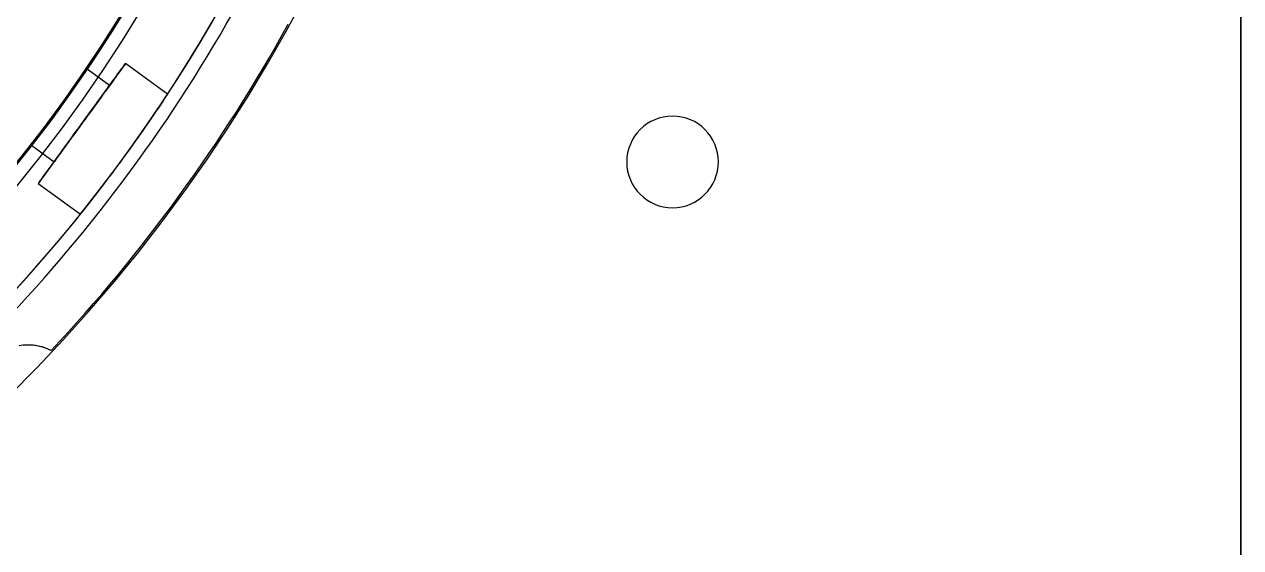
# Model space of a CAD drawing. Header units: millimetres. Extents: x -235 to 540, y -175 to 360.
# Drawn here: x 84.7 to 175, y -96.1 to -57.3 of the extents above; entities that cross this region are included whole.
import ezdxf

# ---------------------------------------------------------------- set-up
doc = ezdxf.new("R2010")
doc.units = ezdxf.units.MM
doc.layers.get('0').update_dxf_attribs({"color": 1, "linetype": 'CONTINUOUS'})

# ---------------------------------------------------------------- blocks, each defined once
blk = doc.blocks.new('round_6_8_0_1_0_')
at = {"color": 2, "linetype": 'CONTINUOUS'}
for start, end in [(90, -90), (-90, 90)]:
    blk.add_arc((0, 0), 3.4, start, end, dxfattribs=at)

msp = doc.modelspace()

# ---------------------------------------------------------------- linework, layer by layer
at = {"color": 2, "linetype": 'CONTINUOUS'}
for p, q in [((175, 175), (175, -175)), ((175, -175), (175, 175)), ((175, 175, -20), (175, -175, -20)), ((104.303, -57.288, 2.679), (104.303, -57.288, 30)), ((95.353, -62.48, 51), (92.225, -60.207, 51)), ((91.049, -61.825, 51), (89.385, -60.616, 51)), ((85.271, -66.279, 51), (86.935, -67.488, 51)), ((85.759, -69.106, 51), (88.888, -71.379, 51)), ((86.716, -81.495, 30), (86.716, -81.495, 2.679))]:
    msp.add_line(p, q, dxfattribs=at)
for centre, radius, start, end in [((0, 0), 119.1, -52.46038, 34.46038), ((0, 0, -7), 119.1, -52.46038, 34.46038), ((0, 0), 108, -53.8939, 35.8939), ((0, 0), 109, -53.89486, 35.89486), ((0, 0), 107.9, -52.30052, 34.30052), ((0, 0, -7), 107.9, -52.30052, 34.30052), ((0, 0, 35.732), 114, -53.89948, 4.72833), ((0, 0, 67), 108, -53.8939, -1.59175), ((0, 0, 67), 114, -53.89948, -1.50796), ((0, 0, 2.679), 119, -43.22221, -28.77779), ((0, 0, 30), 119, -43.22218, -28.77778), ((-0.006, -0.023, 34.021), 114.985, -53.89126, -39.12599)]:
    msp.add_arc(centre, radius, start, end, dxfattribs=at)
at = {"color": 2, "linetype": 'CONTINUOUS', "extrusion": (-0.001182, 0.00087689, 0.999999)}
msp.add_arc((-0.098, 0.071, 33.836), 115.166, -39.13236, -24.33581, dxfattribs=at)
at = {"color": 2, "linetype": 'CONTINUOUS', "extrusion": (0.809017, -0.587785, 1.58336e-16)}
for start, end in [(0, -179.99672), (-179.99672, 0)]:
    msp.add_arc((0, 51, 110), 5.5, start, end, dxfattribs=at)
at = {"color": 2, "linetype": 'CONTINUOUS', "extrusion": (-0.82217, 0.569237, 0.002271)}
msp.add_arc((2.455, 51.245, -107.878), 3.5, 129.0396, 179.99551, dxfattribs=at)
at = {"color": 2, "linetype": 'CONTINUOUS', "extrusion": (0.823302, -0.567601, 0.001585)}
msp.add_arc((-2.67, 50.829, 108.077), 3.5, -44.8001, -0.00353, dxfattribs=at)
at = {"color": 2, "linetype": 'CONTINUOUS', "extrusion": (-0.809017, 0.587785, -1.58336e-16)}
for start, end in [(0.00328, 180), (180, 0.00328)]:
    msp.add_arc((0, 51, -110), 3.5, start, end, dxfattribs=at)
at = {"color": 2, "linetype": 'CONTINUOUS', "extrusion": (-0.808858, 0.587316, 0.028439)}
msp.add_arc((0.031, 54.05, -106.406), 3.499, 78.18558, 129.06423, dxfattribs=at)
at = {"color": 2, "linetype": 'CONTINUOUS', "extrusion": (0.810781, -0.584951, 0.021576)}
msp.add_arc((-0.36, 48.659, 109.001), 3.5, -78.18667, -44.78289, dxfattribs=at)
at = {"color": 2, "linetype": 'CONTINUOUS', "extrusion": (0.808522, -0.587779, 0.028439)}
msp.add_arc((0.031, 47.908, 109.307), 3.499, -129.06423, -78.18558, dxfattribs=at)
at = {"color": 2, "linetype": 'CONTINUOUS', "extrusion": (0.820139, -0.572, 0.013744)}
msp.add_arc((-2.202, 49.432, 114.624), 5.503, -61.469, -22.14264, dxfattribs=at)
at = {"color": 2, "linetype": 'CONTINUOUS', "extrusion": (-0.818955, 0.573631, 0.016125)}
msp.add_arc((1.973, 52.828, -113.084), 5.503, 120.82531, 150.52908, dxfattribs=at)
at = {"color": 2, "linetype": 'CONTINUOUS', "extrusion": (-0.833551, 0.552443, 0.000706354)}
msp.add_arc((4.899, 51.08, -113.962), 5.496, 150.51593, 179.9974, dxfattribs=at)
at = {"color": 2, "linetype": 'CONTINUOUS', "extrusion": (0.834767, -0.550603, 0.000308615)}
msp.add_arc((-5.149, 50.965, 114.015), 5.495, -22.14871, -0.00123, dxfattribs=at)
at = {"color": 2, "linetype": 'CONTINUOUS', "extrusion": (-0.806867, 0.590339, 0.021576)}
msp.add_arc((-0.36, 53.318, -106.8), 3.5, 44.78289, 78.18667, dxfattribs=at)
at = {"color": 2, "linetype": 'CONTINUOUS', "extrusion": (0.808195, -0.587162, 0.045399)}
msp.add_arc((-0.002, 45.772, 115.948), 5.495, -120.86201, -61.43315, dxfattribs=at)
at = {"color": 2, "linetype": 'CONTINUOUS', "extrusion": (-0.80817, 0.587196, 0.045399)}
msp.add_arc((-0.002, 56.123, -111.317), 5.495, 61.43315, 120.86201, dxfattribs=at)
at = {"color": 2, "linetype": 'CONTINUOUS', "extrusion": (0.795441, -0.606027, 0.002271)}
msp.add_arc((2.455, 50.755, 108.11), 3.5, -179.99551, -129.0396, dxfattribs=at)
at = {"color": 2, "linetype": 'CONTINUOUS', "extrusion": (-0.794235, 0.607609, 0.001585)}
msp.add_arc((-2.67, 51.171, -107.915), 3.5, 0.00352, 44.8001, dxfattribs=at)
at = {"color": 2, "linetype": 'CONTINUOUS', "extrusion": (-0.797441, 0.603241, 0.013744)}
msp.add_arc((-2.202, 52.559, -113.222), 5.503, 22.14264, 61.469, dxfattribs=at)
at = {"color": 2, "linetype": 'CONTINUOUS', "extrusion": (0.798626, -0.601611, 0.016125)}
msp.add_arc((1.973, 49.159, 114.729), 5.503, -150.52908, -120.82531, dxfattribs=at)
at = {"color": 2, "linetype": 'CONTINUOUS', "extrusion": (0.782986, -0.622039, 0.000706417)}
msp.add_arc((4.899, 50.92, 114.034), 5.496, -179.9974, -150.51593, dxfattribs=at)
at = {"color": 2, "linetype": 'CONTINUOUS', "extrusion": (-0.781612, 0.623764, 0.000308728)}
msp.add_arc((-5.149, 51.035, -113.984), 5.495, 0.00123, 22.14871, dxfattribs=at)
at = {"color": 2, "linetype": 'CONTINUOUS', "extrusion": (-0.187181, 0.180885, 0.965528)}
msp.add_arc((2.202, 116.77, -28.385), 4.037, -162.91323, -127.49797, dxfattribs=at)
at = {"color": 2, "linetype": 'CONTINUOUS', "extrusion": (0.50933, -0.494976, 0.703976)}
msp.add_arc((-3.43, -63.397, 105.623), 5.466, 24.44247, 37.89472, dxfattribs=at)
at = {"color": 2, "linetype": 'CONTINUOUS', "extrusion": (0.512615, -0.488228, 0.7063)}
msp.add_arc((-5.85, -64.266, 105.429), 6.801, 12.35816, 24.11145, dxfattribs=at)

# ---------------------------------------------------------------- block references
msp.add_blockref('round_6_8_0_1_0_', (132.834, -67.5))

doc.saveas('drawing.dxf')
